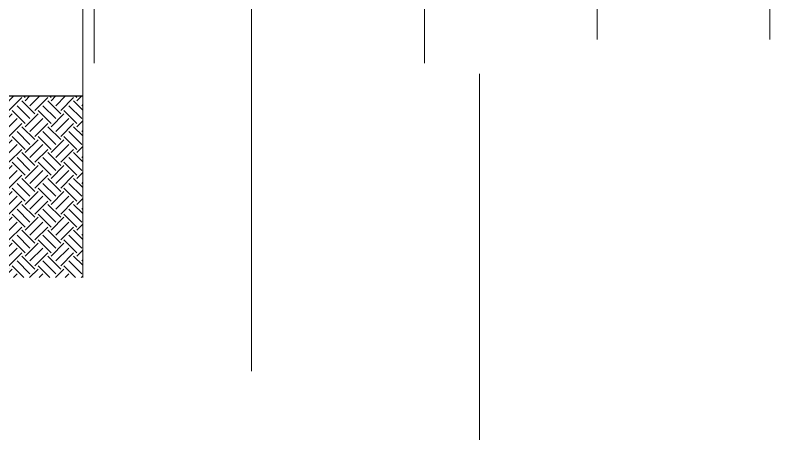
# Model space of a CAD drawing. Header units: millimetres. Extents: x 652937 to 1670132, y 1473552 to 2851037.
# Drawn here: x 663579.01 to 663592.14, y 1524548.54 to 1524555.91 of the extents above; entities that cross this region are included whole.
import ezdxf

# ---------------------------------------------------------------- set-up
doc = ezdxf.new("R2010")
doc.units = ezdxf.units.MM
doc.linetypes.add('Grid Line', pattern=[22.225, 12.7, -3.175, 3.175, -3.175])
for name, color, linetype, lineweight in [('A-010-M_LINE-T', 7, 'Continuous', 25), ('A-230-M_FLOOR', 7, 'Continuous', 25), ('Z-030-M_GRID', 7, 'Continuous', 9), ('Z-060-M_DETAIL', 7, 'Continuous', 9)]:
    doc.layers.add(name, color=color, linetype=linetype, lineweight=lineweight)

msp = doc.modelspace()

# ---------------------------------------------------------------- hatches: boundary and pattern name
at = {"layer": 'Z-060-M_DETAIL'}
h = msp.add_hatch(dxfattribs=at)
h.set_pattern_fill('FP_8', scale=0.001, style=0, pattern_type=2)
h.set_pattern_definition([(45, (663454.97962, 1524535.84565), (0, 0.4490128), [0.3175, -0.3175]), (45, (663454.89544, 1524535.92983), (0, 0.4490128), [0.3175, -0.3175]), (45, (663454.81125, 1524536.01402), (0, 0.4490128), [0.3175, -0.3175]), (135, (663454.81125, 1524536.07016), (-0.4490128, 3e-17), [0.3175, -0.3175]), (135, (663454.89544, 1524536.15434), (-0.4490128, 3e-17), [0.3175, -0.3175]), (135, (663454.97962, 1524536.23853), (-0.4490128, 3e-17), [0.3175, -0.3175])])
h.paths.add_polyline_path([(663573.3393, 1524551.8581), (663573.3393, 1524551.3581), (663580.1892, 1524551.3581), (663580.1892, 1524554.5081), (663568.6694, 1524554.5081), (663568.6694, 1524551.3581), (663571.8393, 1524551.3581), (663571.8393, 1524551.8581)])

# ---------------------------------------------------------------- linework, layer by layer
at = {"layer": 'A-010-M_LINE-T', "color": 7}
msp.add_line((663561.0855, 1524554.5081), (663580.1892, 1524554.5081), dxfattribs=at)
at = {"layer": 'A-230-M_FLOOR', "color": 7, "lineweight": 9}
msp.add_lwpolyline([(663580.1892, 1524551.3581), (663580.1892, 1524556.0381), (663591.9942, 1524556.0381), (663591.9942, 1524557.0881), (663607.2892, 1524557.0881)], dxfattribs=at)
at = {"layer": 'Z-030-M_GRID', "color": 7, "linetype": 'Grid Line', "ltscale": 0.5}
msp.add_line((663587.0792, 1524548.5416), (663587.0792, 1524569.7849), dxfattribs=at)
at = {"layer": 'Z-030-M_GRID', "color": 7, "linetype": 'Grid Line'}
for p, q in [((663583.1192, 1524549.7353), (663583.1192, 1524569.4741)), ((663586.1192, 1524555.077), (663586.1192, 1524569.4741)), ((663589.1192, 1524555.4885), (663589.1192, 1524569.4741)), ((663592.1192, 1524555.4885), (663592.1192, 1524569.4741))]:
    msp.add_line(p, q, dxfattribs=at)
at = {"layer": 'Z-030-M_GRID', "color": 7, "linetype": 'Grid Line', "ltscale": 0.2}
msp.add_line((663580.3892, 1524555.077), (663580.3892, 1524560.2284), dxfattribs=at)

doc.saveas('drawing.dxf')
